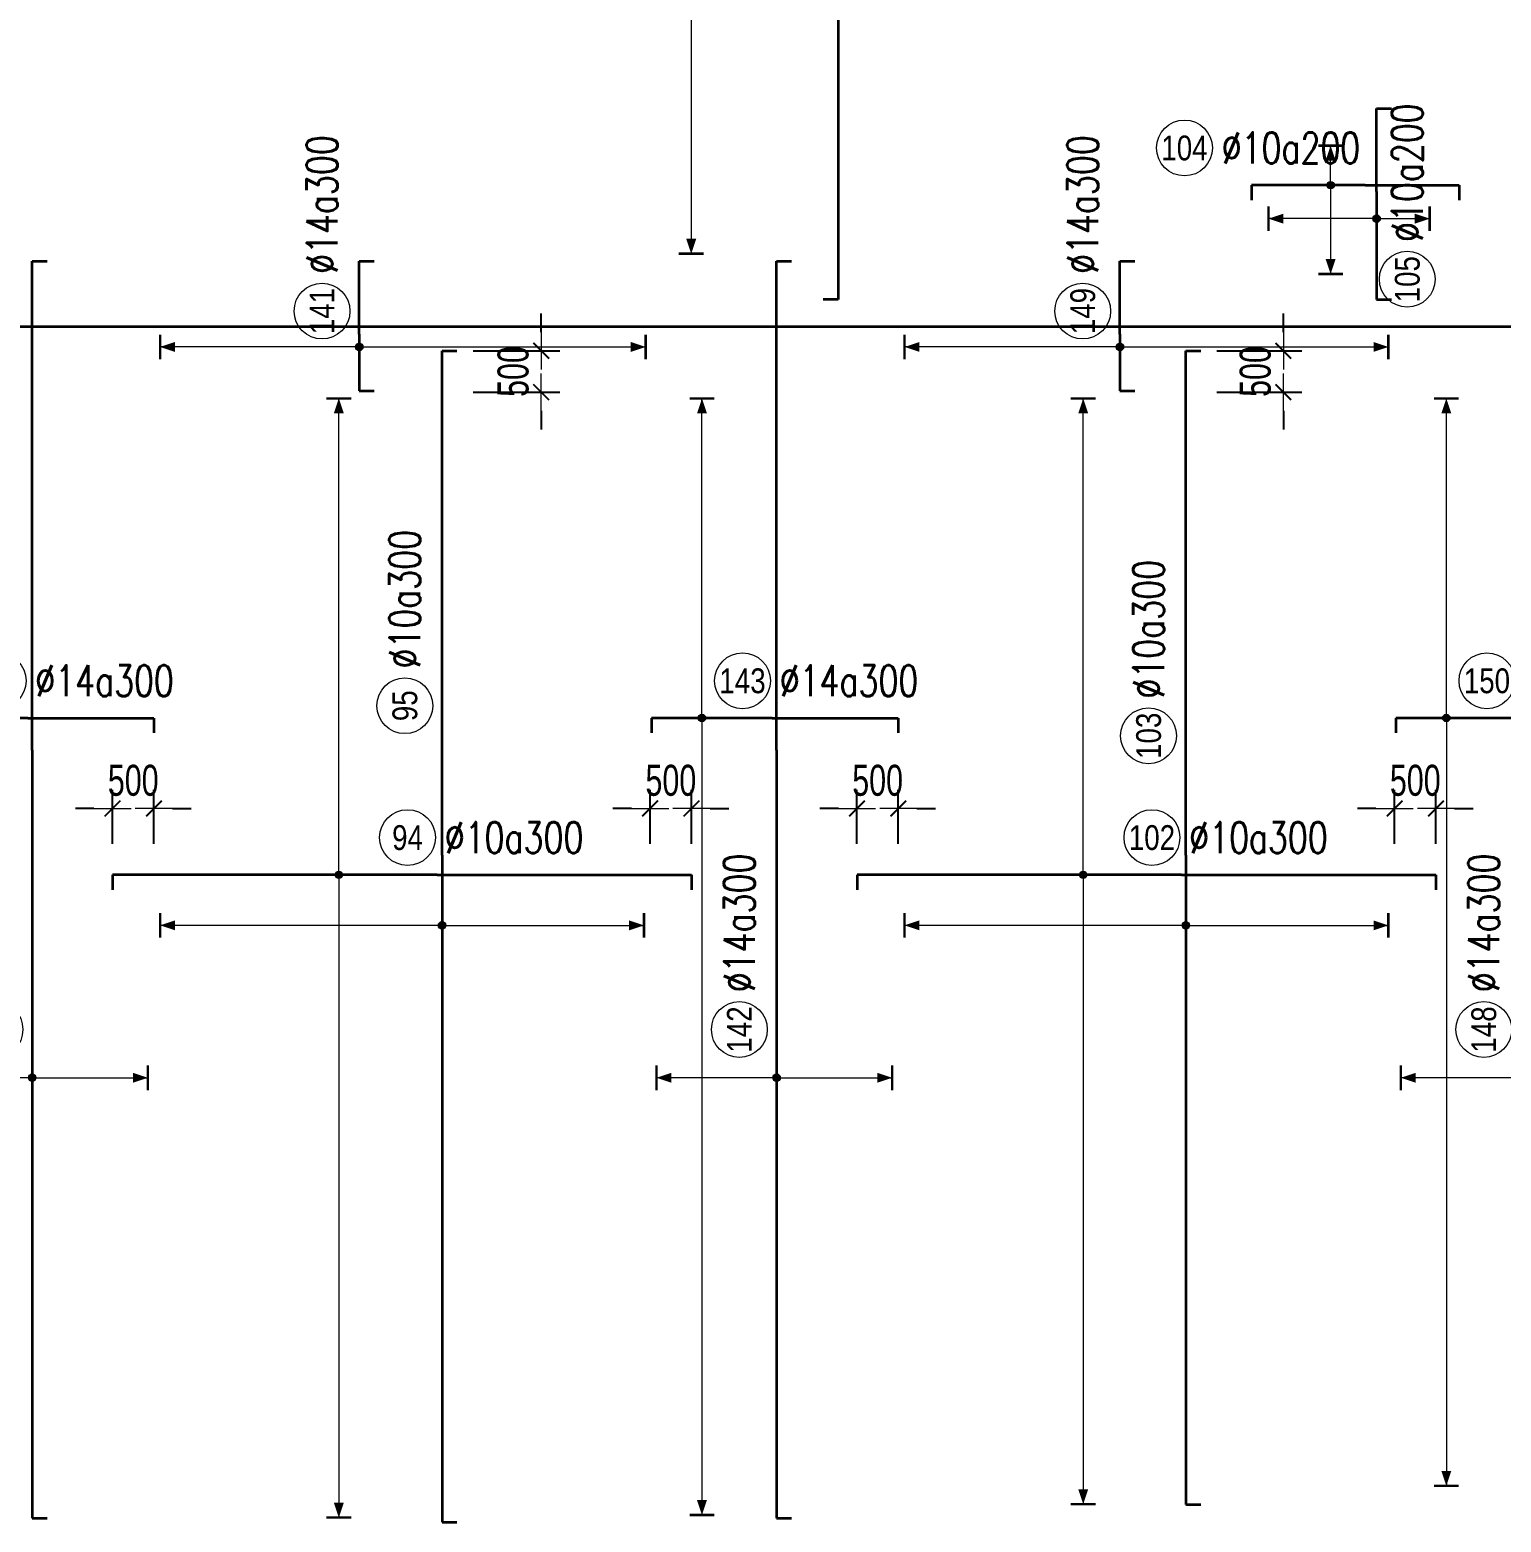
# Model space of a CAD drawing. Header units: millimetres. Extents: x -179076 to 505271, y -44005 to 99253.
# Drawn here: x 183971 to 201759, y 37041 to 55080 of the extents above; entities that cross this region are included whole.
import ezdxf
from ezdxf.enums import TextEntityAlignment as Align

# ---------------------------------------------------------------- set-up
doc = ezdxf.new("R2010")
doc.units = ezdxf.units.MM
doc.layers.get('0').update_dxf_attribs({"lineweight": 20})
doc.layers.get('Defpoints').update_dxf_attribs({"color": 151, "lineweight": 9})
for name, color, linetype, lineweight in [('NDC_S_DIM', 1, 'Continuous', 15), ('NDC_S_REBAR', 4, 'Continuous', 35), ('NDC_S_VN TEXT', 7, 'Continuous', 20)]:
    doc.layers.add(name, color=color, linetype=linetype, lineweight=lineweight)
doc.styles.add('ARIAL', font='arial.ttf', dxfattribs={"width": 0.8})
doc.styles.add('NDC_DIM', font='', dxfattribs={"width": 0.75})
doc.styles.add('NDC_EN TXT', font='romans.shx', dxfattribs={"width": 0.8})
doc.styles.get('NDC_DIM').set_extended_font_data('Dotum')
doc.dimstyles.new('NDC_dim_150', dxfattribs={"dimscale": 150, "dimtxt": 2.5, "dimasz": 1.5, "dimexe": 1.5, "dimexo": 2.5, "dimgap": 1, "dimtad": 1, "dimdec": 0, "dimzin": 0, "dimdsep": 46, "dimtxsty": 'NDC_DIM', "dimblk": 'DIMMARK', "dimcen": 0.09, "dimdle": 1.2, "dimclrd": 1, "dimclre": 1, "dimclrt": 3, "dimadec": 0, "dimazin": 0, "dimtfac": 1, "dimtdec": 0, "dimtix": 1, "dimtofl": 0, "dimtmove": 0, "dimatfit": 3, "dimfxl": 8, "dimfxlon": 1, "dimtolj": 1, "dimtzin": 0, "dimarcsym": 0})

# ---------------------------------------------------------------- blocks, each defined once
blk = doc.blocks.new('DIMMARK')
at = {"layer": 'NDC_S_DIM', "color": 1}
blk.add_line((-1.5, 0), (1, 0), dxfattribs=at)
at = {"layer": 'NDC_S_DIM', "color": 2, "const_width": 0.1}
blk.add_lwpolyline([(-0.424, -0.424), (0.424, 0.424)], dxfattribs=at)
blk = doc.blocks.new('*D378')
at = {"layer": 'Defpoints', "color": 0, "transparency": 16777216}
for p in [(200471, 45668), (200471, 44867), (200971, 44867)]:
    blk.add_point(p, dxfattribs=at)
at = {"layer": 'NDC_S_DIM', "color": 1, "lineweight": -2, "transparency": 16777216}
for p, q in [((200471, 45242), (200471, 45893)), ((200971, 45242), (200971, 45893)), ((200246, 45668), (200021, 45668)), ((201196, 45668), (201421, 45668))]:
    blk.add_line(p, q, dxfattribs=at)
at = {"layer": 'NDC_S_DIM', "color": 1, "lineweight": -2, "transparency": 16777216, "xscale": 225, "yscale": 225, "zscale": 225}
blk.add_blockref('DIMMARK', (200471, 45668), dxfattribs=at)
at = {"layer": 'NDC_S_DIM', "color": 1, "lineweight": -2, "transparency": 16777216, "xscale": 225, "yscale": 225, "zscale": 225, "rotation": 180}
blk.add_blockref('DIMMARK', (200971, 45668), dxfattribs=at)
at = {"layer": 'NDC_S_DIM', "color": 3, "transparency": 16777216, "insert": (200721, 46006), "char_height": 375, "attachment_point": 5, "style": 'NDC_DIM'}
blk.add_mtext('\\A1;500', dxfattribs=at)
blk = doc.blocks.new('*D379')
at = {"layer": 'Defpoints', "color": 0, "transparency": 16777216}
for p in [(194471, 45668), (193971, 44867), (194471, 44867)]:
    blk.add_point(p, dxfattribs=at)
at = {"layer": 'NDC_S_DIM', "color": 1, "lineweight": -2, "transparency": 16777216}
for p, q in [((193971, 45242), (193971, 45893)), ((194471, 45242), (194471, 45893)), ((193746, 45668), (193521, 45668)), ((194696, 45668), (194921, 45668))]:
    blk.add_line(p, q, dxfattribs=at)
at = {"layer": 'NDC_S_DIM', "color": 1, "lineweight": -2, "transparency": 16777216, "xscale": 225, "yscale": 225, "zscale": 225}
blk.add_blockref('DIMMARK', (193971, 45668), dxfattribs=at)
at = {"layer": 'NDC_S_DIM', "color": 1, "lineweight": -2, "transparency": 16777216, "xscale": 225, "yscale": 225, "zscale": 225, "rotation": 180}
blk.add_blockref('DIMMARK', (194471, 45668), dxfattribs=at)
at = {"layer": 'NDC_S_DIM', "color": 3, "transparency": 16777216, "insert": (194221, 46006), "char_height": 375, "attachment_point": 5, "style": 'NDC_DIM'}
blk.add_mtext('\\A1;500', dxfattribs=at)
blk = doc.blocks.new('*D380')
at = {"layer": 'Defpoints', "color": 0, "transparency": 16777216}
for p in [(191471, 45668), (191471, 44867), (191971, 44867)]:
    blk.add_point(p, dxfattribs=at)
at = {"layer": 'NDC_S_DIM', "color": 1, "lineweight": -2, "transparency": 16777216}
for p, q in [((191471, 45242), (191471, 45893)), ((191971, 45242), (191971, 45893)), ((191246, 45668), (191021, 45668)), ((192196, 45668), (192421, 45668))]:
    blk.add_line(p, q, dxfattribs=at)
at = {"layer": 'NDC_S_DIM', "color": 1, "lineweight": -2, "transparency": 16777216, "xscale": 225, "yscale": 225, "zscale": 225}
blk.add_blockref('DIMMARK', (191471, 45668), dxfattribs=at)
at = {"layer": 'NDC_S_DIM', "color": 1, "lineweight": -2, "transparency": 16777216, "xscale": 225, "yscale": 225, "zscale": 225, "rotation": 180}
blk.add_blockref('DIMMARK', (191971, 45668), dxfattribs=at)
at = {"layer": 'NDC_S_DIM', "color": 3, "transparency": 16777216, "insert": (191721, 46006), "char_height": 375, "attachment_point": 5, "style": 'NDC_DIM'}
blk.add_mtext('\\A1;500', dxfattribs=at)
blk = doc.blocks.new('*D381')
at = {"layer": 'Defpoints', "color": 0, "transparency": 16777216}
for p in [(185471, 45668), (184971, 44867), (185471, 44867)]:
    blk.add_point(p, dxfattribs=at)
at = {"layer": 'NDC_S_DIM', "color": 1, "lineweight": -2, "transparency": 16777216}
for p, q in [((184971, 45242), (184971, 45893)), ((185471, 45242), (185471, 45893)), ((184746, 45668), (184521, 45668)), ((185696, 45668), (185921, 45668))]:
    blk.add_line(p, q, dxfattribs=at)
at = {"layer": 'NDC_S_DIM', "color": 1, "lineweight": -2, "transparency": 16777216, "xscale": 225, "yscale": 225, "zscale": 225}
blk.add_blockref('DIMMARK', (184971, 45668), dxfattribs=at)
at = {"layer": 'NDC_S_DIM', "color": 1, "lineweight": -2, "transparency": 16777216, "xscale": 225, "yscale": 225, "zscale": 225, "rotation": 180}
blk.add_blockref('DIMMARK', (185471, 45668), dxfattribs=at)
at = {"layer": 'NDC_S_DIM', "color": 3, "transparency": 16777216, "insert": (185221, 46006), "char_height": 375, "attachment_point": 5, "style": 'NDC_DIM'}
blk.add_mtext('\\A1;500', dxfattribs=at)
blk = doc.blocks.new('*D388')
at = {"layer": 'Defpoints', "color": 0, "transparency": 16777216}
for p in [(197946, 51200), (197946, 50700), (199126, 50700)]:
    blk.add_point(p, dxfattribs=at)
at = {"layer": 'NDC_S_DIM', "color": 1, "lineweight": -2, "transparency": 16777216}
for p, q in [((199126, 51425), (199126, 51650)), ((198321, 51200), (199351, 51200)), ((198321, 50700), (199351, 50700)), ((199126, 50475), (199126, 50250))]:
    blk.add_line(p, q, dxfattribs=at)
at = {"layer": 'NDC_S_DIM', "color": 1, "lineweight": -2, "transparency": 16777216, "xscale": 225, "yscale": 225, "zscale": 225}
for p, rotation in [((199126, 51200), 270), ((199126, 50700), 90)]:
    blk.add_blockref('DIMMARK', p, dxfattribs=dict(at, rotation=rotation))
at = {"layer": 'NDC_S_DIM', "color": 3, "transparency": 16777216, "insert": (198788, 50950), "char_height": 375, "attachment_point": 5, "rotation": 90, "style": 'NDC_DIM'}
blk.add_mtext('\\A1;500', dxfattribs=at)
blk = doc.blocks.new('*D389')
at = {"layer": 'Defpoints', "color": 0, "transparency": 16777216}
for p in [(188954, 51200), (188954, 50700), (190153, 50700)]:
    blk.add_point(p, dxfattribs=at)
at = {"layer": 'NDC_S_DIM', "color": 1, "lineweight": -2, "transparency": 16777216}
for p, q in [((190153, 51425), (190153, 51650)), ((189329, 51200), (190378, 51200)), ((189329, 50700), (190378, 50700)), ((190153, 50475), (190153, 50250))]:
    blk.add_line(p, q, dxfattribs=at)
at = {"layer": 'NDC_S_DIM', "color": 1, "lineweight": -2, "transparency": 16777216, "xscale": 225, "yscale": 225, "zscale": 225}
for p, rotation in [((190153, 51200), 270), ((190153, 50700), 90)]:
    blk.add_blockref('DIMMARK', p, dxfattribs=dict(at, rotation=rotation))
at = {"layer": 'NDC_S_DIM', "color": 3, "transparency": 16777216, "insert": (189815, 50950), "char_height": 375, "attachment_point": 5, "rotation": 90, "style": 'NDC_DIM'}
blk.add_mtext('\\A1;500', dxfattribs=at)
blk = doc.blocks.new('*U556')
h = blk.add_hatch(color=6)
edge = h.paths.add_edge_path()
edge.add_arc((-7.93, 0), 0.3, 0, 360)
at = {"layer": 'NDC_S_DIM', "color": 8}
for q in [(-7.93, 38.39), (-7.93, -51.8)]:
    blk.add_line((-7.93, 0), q, dxfattribs=at)
for points in [[(-8.93, 38.39, 0.2, 0.2, 0), (-6.93, 38.39, 0, 0, 0)], [(-8.93, -51.8, 0.2, 0.2, 0), (-6.93, -51.8, 0, 0, 0)]]:
    blk.add_lwpolyline(points, format="xyseb", dxfattribs=at)
at = {"layer": 'NDC_S_DIM'}
blk.add_circle((-2.39, 3), 2.25, dxfattribs=at)
at = {"layer": 'NDC_S_DIM', "color": 6}
blk.add_circle((-7.93, 0), 0.3, dxfattribs=at)
at = {"layer": 'NDC_S_DIM', "color": 8}
for points in [[(-8.33, 37.19), (-7.93, 38.39), (-7.53, 37.19)], [(-8.33, -50.6), (-7.93, -51.8), (-7.53, -50.6)]]:
    blk.add_solid(points, dxfattribs=at)
at = {"layer": 'NDC_S_REBAR'}
for p, q in [((0, 0), (-26.16, 0)), ((-26.16, 0), (-26.16, -1.2)), ((0, 0), (20.5, 0)), ((20.5, 0), (20.5, -1.2)), ((-26.16, -1.2), (-26.16, -1.2)), ((20.5, -1.2), (20.5, -1.2))]:
    blk.add_line(p, q, dxfattribs=at)
at = {"layer": 'NDC_S_VN TEXT', "style": 'ARIAL', "width": 0.8}
blk.add_attdef('KHT', text='', height=2, dxfattribs=at).set_placement((-2.39, 3), align=Align.MIDDLE_CENTER)
at = {"layer": 'NDC_S_VN TEXT', "color": 3, "style": 'NDC_EN TXT', "width": 0.75}
blk.add_attdef('DKT', (0.61, 1.75), '', height=2.5, dxfattribs=at)
blk = doc.blocks.new('*U557')
h = blk.add_hatch(color=6)
edge = h.paths.add_edge_path()
edge.add_arc((-7.93, 0), 0.3, 0, 360)
at = {"layer": 'NDC_S_DIM', "color": 8}
for q in [(-7.93, 38.39), (-7.93, -50.72)]:
    blk.add_line((-7.93, 0), q, dxfattribs=at)
for points in [[(-8.93, 38.39, 0.2, 0.2, 0), (-6.93, 38.39, 0, 0, 0)], [(-8.93, -50.72, 0.2, 0.2, 0), (-6.93, -50.72, 0, 0, 0)]]:
    blk.add_lwpolyline(points, format="xyseb", dxfattribs=at)
at = {"layer": 'NDC_S_DIM'}
blk.add_circle((-2.39, 3), 2.25, dxfattribs=at)
at = {"layer": 'NDC_S_DIM', "color": 6}
blk.add_circle((-7.93, 0), 0.3, dxfattribs=at)
at = {"layer": 'NDC_S_DIM', "color": 8}
for points in [[(-8.33, 37.19), (-7.93, 38.39), (-7.53, 37.19)], [(-8.33, -49.52), (-7.93, -50.72), (-7.53, -49.52)]]:
    blk.add_solid(points, dxfattribs=at)
at = {"layer": 'NDC_S_REBAR'}
for p, q in [((0, 0), (-26.16, 0)), ((-26.16, 0), (-26.16, -1.2)), ((0, 0), (20.5, 0)), ((20.5, 0), (20.5, -1.2)), ((-26.16, -1.2), (-26.16, -1.2)), ((20.5, -1.2), (20.5, -1.2))]:
    blk.add_line(p, q, dxfattribs=at)
at = {"layer": 'NDC_S_VN TEXT', "style": 'ARIAL', "width": 0.8}
blk.add_attdef('KHT', text='', height=2, dxfattribs=at).set_placement((-2.39, 3), align=Align.MIDDLE_CENTER)
at = {"layer": 'NDC_S_VN TEXT', "color": 3, "style": 'NDC_EN TXT', "width": 0.75}
blk.add_attdef('DKT', (0.61, 1.75), '', height=2.5, dxfattribs=at)
blk = doc.blocks.new('*U588')
h = blk.add_hatch(color=6)
edge = h.paths.add_edge_path()
edge.add_arc((-5.66, 0), 0.3, 0, 360)
at = {"layer": 'NDC_S_DIM', "color": 8}
for q in [(-5.66, 25.75), (-5.66, -63.98)]:
    blk.add_line((-5.66, 0), q, dxfattribs=at)
for points in [[(-6.66, 25.75, 0.2, 0.2, 0), (-4.66, 25.75, 0, 0, 0)], [(-6.66, -63.98, 0.2, 0.2, 0), (-4.66, -63.98, 0, 0, 0)]]:
    blk.add_lwpolyline(points, format="xyseb", dxfattribs=at)
at = {"layer": 'NDC_S_DIM'}
blk.add_circle((-2.39, 3), 2.25, dxfattribs=at)
at = {"layer": 'NDC_S_DIM', "color": 6}
blk.add_circle((-5.66, 0), 0.3, dxfattribs=at)
at = {"layer": 'NDC_S_DIM', "color": 8}
for points in [[(-6.06, 24.55), (-5.66, 25.75), (-5.26, 24.55)], [(-6.06, -62.78), (-5.66, -63.98), (-5.26, -62.78)]]:
    blk.add_solid(points, dxfattribs=at)
at = {"layer": 'NDC_S_REBAR'}
for p, q in [((0, 0), (-9.73, 0)), ((-9.73, 0), (-9.73, -1.2)), ((0, 0), (10.15, 0)), ((10.15, 0), (10.15, -1.2)), ((-9.73, -1.2), (-9.73, -1.2)), ((10.15, -1.2), (10.15, -1.2))]:
    blk.add_line(p, q, dxfattribs=at)
at = {"layer": 'NDC_S_VN TEXT', "style": 'ARIAL', "width": 0.8}
blk.add_attdef('KHT', text='', height=2, dxfattribs=at).set_placement((-2.39, 3), align=Align.MIDDLE_CENTER)
at = {"layer": 'NDC_S_VN TEXT', "color": 3, "style": 'NDC_EN TXT', "width": 0.75}
blk.add_attdef('DKT', (0.61, 1.75), '', height=2.5, dxfattribs=at)
blk = doc.blocks.new('*U589')
h = blk.add_hatch(color=6)
edge = h.paths.add_edge_path()
edge.add_arc((-5.66, 0), 0.3, 0, 360)
at = {"layer": 'NDC_S_DIM', "color": 8}
for q in [(-5.66, 25.75), (-5.66, -64.23)]:
    blk.add_line((-5.66, 0), q, dxfattribs=at)
for points in [[(-6.66, 25.75, 0.2, 0.2, 0), (-4.66, 25.75, 0, 0, 0)], [(-6.66, -64.23, 0.2, 0.2, 0), (-4.66, -64.23, 0, 0, 0)]]:
    blk.add_lwpolyline(points, format="xyseb", dxfattribs=at)
at = {"layer": 'NDC_S_DIM'}
blk.add_circle((-2.39, 3), 2.25, dxfattribs=at)
at = {"layer": 'NDC_S_DIM', "color": 6}
blk.add_circle((-5.66, 0), 0.3, dxfattribs=at)
at = {"layer": 'NDC_S_DIM', "color": 8}
for points in [[(-6.06, 24.55), (-5.66, 25.75), (-5.26, 24.55)], [(-6.06, -63.03), (-5.66, -64.23), (-5.26, -63.03)]]:
    blk.add_solid(points, dxfattribs=at)
at = {"layer": 'NDC_S_REBAR'}
for p, q in [((0, 0), (-9.73, 0)), ((-9.73, 0), (-9.73, -1.2)), ((0, 0), (10.15, 0)), ((10.15, 0), (10.15, -1.2)), ((-9.73, -1.2), (-9.73, -1.2)), ((10.15, -1.2), (10.15, -1.2))]:
    blk.add_line(p, q, dxfattribs=at)
at = {"layer": 'NDC_S_VN TEXT', "style": 'ARIAL', "width": 0.8}
blk.add_attdef('KHT', text='', height=2, dxfattribs=at).set_placement((-2.39, 3), align=Align.MIDDLE_CENTER)
at = {"layer": 'NDC_S_VN TEXT', "color": 3, "style": 'NDC_EN TXT', "width": 0.75}
blk.add_attdef('DKT', (0.61, 1.75), '', height=2.5, dxfattribs=at)
blk = doc.blocks.new('*U590')
h = blk.add_hatch(color=6)
edge = h.paths.add_edge_path()
edge.add_arc((-5.66, 0), 0.3, 0, 360)
at = {"layer": 'NDC_S_DIM', "color": 8}
for q in [(-5.66, 25.75), (-5.66, -61.88)]:
    blk.add_line((-5.66, 0), q, dxfattribs=at)
for points in [[(-6.66, 25.75, 0.2, 0.2, 0), (-4.66, 25.75, 0, 0, 0)], [(-6.66, -61.88, 0.2, 0.2, 0), (-4.66, -61.88, 0, 0, 0)]]:
    blk.add_lwpolyline(points, format="xyseb", dxfattribs=at)
at = {"layer": 'NDC_S_DIM'}
blk.add_circle((-2.39, 3), 2.25, dxfattribs=at)
at = {"layer": 'NDC_S_DIM', "color": 6}
blk.add_circle((-5.66, 0), 0.3, dxfattribs=at)
at = {"layer": 'NDC_S_DIM', "color": 8}
for points in [[(-6.06, 24.55), (-5.66, 25.75), (-5.26, 24.55)], [(-6.06, -60.68), (-5.66, -61.88), (-5.26, -60.68)]]:
    blk.add_solid(points, dxfattribs=at)
at = {"layer": 'NDC_S_REBAR'}
for p, q in [((0, 0), (-9.73, 0)), ((-9.73, 0), (-9.73, -1.2)), ((0, 0), (10.15, 0)), ((10.15, 0), (10.15, -1.2)), ((-9.73, -1.2), (-9.73, -1.2)), ((10.15, -1.2), (10.15, -1.2))]:
    blk.add_line(p, q, dxfattribs=at)
at = {"layer": 'NDC_S_VN TEXT', "style": 'ARIAL', "width": 0.8}
blk.add_attdef('KHT', text='', height=2, dxfattribs=at).set_placement((-2.39, 3), align=Align.MIDDLE_CENTER)
at = {"layer": 'NDC_S_VN TEXT', "color": 3, "style": 'NDC_EN TXT', "width": 0.75}
blk.add_attdef('DKT', (0.61, 1.75), '', height=2.5, dxfattribs=at)
blk = doc.blocks.new('*U573')
h = blk.add_hatch(color=6)
edge = h.paths.add_edge_path()
edge.add_arc((-5.66, 0), 0.3, 0, 360)
at = {"layer": 'NDC_S_DIM', "color": 8}
for q in [(-5.66, 22.72), (-5.66, -16.28)]:
    blk.add_line((-5.66, 0), q, dxfattribs=at)
for points in [[(-6.66, 22.72, 0.2, 0.2, 0), (-4.66, 22.72, 0, 0, 0)], [(-6.66, -16.28, 0.2, 0.2, 0), (-4.66, -16.28, 0, 0, 0)]]:
    blk.add_lwpolyline(points, format="xyseb", dxfattribs=at)
at = {"layer": 'NDC_S_DIM'}
blk.add_circle((12.04, 3), 2.25, dxfattribs=at)
at = {"layer": 'NDC_S_DIM', "color": 6}
blk.add_circle((-5.66, 0), 0.3, dxfattribs=at)
at = {"layer": 'NDC_S_DIM', "color": 8}
for points in [[(-6.06, 21.52), (-5.66, 22.72), (-5.26, 21.52)], [(-6.06, -15.08), (-5.66, -16.28), (-5.26, -15.08)]]:
    blk.add_solid(points, dxfattribs=at)
at = {"layer": 'NDC_S_REBAR'}
for p, q in [((0, 0), (-53.75, 0)), ((-53.75, 0), (-53.75, -1.2)), ((0, 0), (40.64, 0)), ((40.64, 0), (40.64, -1.2)), ((-53.75, -1.2), (-53.75, -1.2)), ((40.64, -1.2), (40.64, -1.2))]:
    blk.add_line(p, q, dxfattribs=at)
at = {"layer": 'NDC_S_VN TEXT', "style": 'ARIAL', "width": 0.8}
blk.add_attdef('KHT', text='', height=2, dxfattribs=at).set_placement((12.04, 3), align=Align.MIDDLE_CENTER)
at = {"layer": 'NDC_S_VN TEXT', "color": 3, "style": 'NDC_EN TXT', "width": 0.75}
blk.add_attdef('DKT', (15.04, 1.75), '', height=2.5, dxfattribs=at)
blk = doc.blocks.new('*U574')
h = blk.add_hatch(color=6)
edge = h.paths.add_edge_path()
edge.add_arc((-5.66, 0), 0.3, 0, 360)
at = {"layer": 'NDC_S_DIM', "color": 8}
for q in [(-5.66, 22.67), (-5.66, -16.33)]:
    blk.add_line((-5.66, 0), q, dxfattribs=at)
for points in [[(-6.66, 22.67, 0.2, 0.2, 0), (-4.66, 22.67, 0, 0, 0)], [(-6.66, -16.33, 0.2, 0.2, 0), (-4.66, -16.33, 0, 0, 0)]]:
    blk.add_lwpolyline(points, format="xyseb", dxfattribs=at)
at = {"layer": 'NDC_S_DIM'}
blk.add_circle((9.62, 3), 2.25, dxfattribs=at)
at = {"layer": 'NDC_S_DIM', "color": 6}
blk.add_circle((-5.66, 0), 0.3, dxfattribs=at)
at = {"layer": 'NDC_S_DIM', "color": 8}
for points in [[(-6.06, 21.47), (-5.66, 22.67), (-5.26, 21.47)], [(-6.06, -15.13), (-5.66, -16.33), (-5.26, -15.13)]]:
    blk.add_solid(points, dxfattribs=at)
at = {"layer": 'NDC_S_REBAR'}
for p, q in [((0, 0), (-52.32, 0)), ((-52.32, 0), (-52.32, -1.2)), ((0, 0), (40.64, 0)), ((40.64, 0), (40.64, -1.2)), ((-52.32, -1.2), (-52.32, -1.2)), ((40.64, -1.2), (40.64, -1.2))]:
    blk.add_line(p, q, dxfattribs=at)
at = {"layer": 'NDC_S_VN TEXT', "style": 'ARIAL', "width": 0.8}
blk.add_attdef('KHT', text='', height=2, dxfattribs=at).set_placement((9.62, 3), align=Align.MIDDLE_CENTER)
at = {"layer": 'NDC_S_VN TEXT', "color": 3, "style": 'NDC_EN TXT', "width": 0.75}
blk.add_attdef('DKT', (12.62, 1.75), '', height=2.5, dxfattribs=at)
blk = doc.blocks.new('*U607')
h = blk.add_hatch(color=6)
edge = h.paths.add_edge_path()
edge.add_arc((-26.39, 0), 0.3, 0, 360)
at = {"layer": 'NDC_S_DIM', "color": 8}
for q in [(-26.39, 9.68), (-26.39, -9.32)]:
    blk.add_line((-26.39, 0), q, dxfattribs=at)
for points in [[(-27.39, 9.68, 0.2, 0.2, 0), (-25.39, 9.68, 0, 0, 0)], [(-27.39, -9.32, 0.2, 0.2, 0), (-25.39, -9.32, 0, 0, 0)]]:
    blk.add_lwpolyline(points, format="xyseb", dxfattribs=at)
at = {"layer": 'NDC_S_DIM'}
blk.add_circle((-22.5, 3), 2.25, dxfattribs=at)
at = {"layer": 'NDC_S_DIM', "color": 6}
blk.add_circle((-26.39, 0), 0.3, dxfattribs=at)
at = {"layer": 'NDC_S_DIM', "color": 8}
for points in [[(-26.79, 8.48), (-26.39, 9.68), (-25.99, 8.48)], [(-26.79, -8.12), (-26.39, -9.32), (-25.99, -8.12)]]:
    blk.add_solid(points, dxfattribs=at)
at = {"layer": 'NDC_S_REBAR'}
for p, q in [((0, 0), (-61.89, 0)), ((-61.89, 0), (-61.89, -1.2)), ((0, 0), (39.42, 0)), ((39.42, 0), (39.42, -1.2)), ((-61.89, -1.2), (-61.89, -1.2)), ((39.42, -1.2), (39.42, -1.2))]:
    blk.add_line(p, q, dxfattribs=at)
at = {"layer": 'NDC_S_VN TEXT', "style": 'ARIAL', "width": 0.8}
blk.add_attdef('KHT', text='', height=2, dxfattribs=at).set_placement((-22.5, 3), align=Align.MIDDLE_CENTER)
at = {"layer": 'NDC_S_VN TEXT', "color": 3, "style": 'NDC_EN TXT', "width": 0.75}
blk.add_attdef('DKT', (-19.5, 1.75), '', height=2.5, dxfattribs=at)
blk = doc.blocks.new('*U608')
h = blk.add_hatch(color=6)
edge = h.paths.add_edge_path()
edge.add_arc((-26.39, 0), 0.3, 0, 360)
at = {"layer": 'NDC_S_DIM', "color": 8}
for q in [(-26.39, 9.68), (-26.39, -9.32)]:
    blk.add_line((-26.39, 0), q, dxfattribs=at)
for points in [[(-27.39, 9.68, 0.2, 0.2, 0), (-25.39, 9.68, 0, 0, 0)], [(-27.39, -9.32, 0.2, 0.2, 0), (-25.39, -9.32, 0, 0, 0)]]:
    blk.add_lwpolyline(points, format="xyseb", dxfattribs=at)
at = {"layer": 'NDC_S_DIM'}
blk.add_circle((-22.5, 3), 2.25, dxfattribs=at)
at = {"layer": 'NDC_S_DIM', "color": 6}
blk.add_circle((-26.39, 0), 0.3, dxfattribs=at)
at = {"layer": 'NDC_S_DIM', "color": 8}
for points in [[(-26.79, 8.48), (-26.39, 9.68), (-25.99, 8.48)], [(-26.79, -8.12), (-26.39, -9.32), (-25.99, -8.12)]]:
    blk.add_solid(points, dxfattribs=at)
at = {"layer": 'NDC_S_REBAR'}
for p, q in [((0, 0), (-61.88, 0)), ((-61.88, 0), (-61.88, -1.2)), ((0, 0), (39.42, 0)), ((39.42, 0), (39.42, -1.2)), ((-61.88, -1.2), (-61.88, -1.2)), ((39.42, -1.2), (39.42, -1.2))]:
    blk.add_line(p, q, dxfattribs=at)
at = {"layer": 'NDC_S_VN TEXT', "style": 'ARIAL', "width": 0.8}
blk.add_attdef('KHT', text='', height=2, dxfattribs=at).set_placement((-22.5, 3), align=Align.MIDDLE_CENTER)
at = {"layer": 'NDC_S_VN TEXT', "color": 3, "style": 'NDC_EN TXT', "width": 0.75}
blk.add_attdef('DKT', (-19.5, 1.75), '', height=2.5, dxfattribs=at)
blk = doc.blocks.new('*U609')
h = blk.add_hatch(color=6)
edge = h.paths.add_edge_path()
edge.add_arc((-26.39, 0), 0.3, 0, 360)
at = {"layer": 'NDC_S_DIM', "color": 8}
for q in [(-26.39, 9.68), (-26.39, -9.32)]:
    blk.add_line((-26.39, 0), q, dxfattribs=at)
for points in [[(-27.39, 9.68, 0.2, 0.2, 0), (-25.39, 9.68, 0, 0, 0)], [(-27.39, -9.32, 0.2, 0.2, 0), (-25.39, -9.32, 0, 0, 0)]]:
    blk.add_lwpolyline(points, format="xyseb", dxfattribs=at)
at = {"layer": 'NDC_S_DIM'}
blk.add_circle((-22.5, 3), 2.25, dxfattribs=at)
at = {"layer": 'NDC_S_DIM', "color": 6}
blk.add_circle((-26.39, 0), 0.3, dxfattribs=at)
at = {"layer": 'NDC_S_DIM', "color": 8}
for points in [[(-26.79, 8.48), (-26.39, 9.68), (-25.99, 8.48)], [(-26.79, -8.12), (-26.39, -9.32), (-25.99, -8.12)]]:
    blk.add_solid(points, dxfattribs=at)
at = {"layer": 'NDC_S_REBAR'}
for p, q in [((0, 0), (-59.27, 0)), ((-59.27, 0), (-59.27, -1.2)), ((0, 0), (39.42, 0)), ((39.42, 0), (39.42, -1.2)), ((-59.27, -1.2), (-59.27, -1.2)), ((39.42, -1.2), (39.42, -1.2))]:
    blk.add_line(p, q, dxfattribs=at)
at = {"layer": 'NDC_S_VN TEXT', "style": 'ARIAL', "width": 0.8}
blk.add_attdef('KHT', text='', height=2, dxfattribs=at).set_placement((-22.5, 3), align=Align.MIDDLE_CENTER)
at = {"layer": 'NDC_S_VN TEXT', "color": 3, "style": 'NDC_EN TXT', "width": 0.75}
blk.add_attdef('DKT', (-19.5, 1.75), '', height=2.5, dxfattribs=at)
blk = doc.blocks.new('*U578')
h = blk.add_hatch(color=6)
edge = h.paths.add_edge_path()
edge.add_arc((-1.02, 0), 0.3, 0, 360)
at = {"layer": 'NDC_S_DIM', "color": 8}
for q in [(-1.02, 16.05), (-1.02, -23.08)]:
    blk.add_line((-1.02, 0), q, dxfattribs=at)
for points in [[(-2.02, 16.05, 0.2, 0.2, 0), (-0.02, 16.05, 0, 0, 0)], [(-2.02, -23.08, 0.2, 0.2, 0), (-0.02, -23.08, 0, 0, 0)]]:
    blk.add_lwpolyline(points, format="xyseb", dxfattribs=at)
at = {"layer": 'NDC_S_DIM'}
blk.add_circle((1.87, 3), 2.25, dxfattribs=at)
at = {"layer": 'NDC_S_DIM', "color": 6}
blk.add_circle((-1.02, 0), 0.3, dxfattribs=at)
at = {"layer": 'NDC_S_DIM', "color": 8}
for points in [[(-1.42, 14.85), (-1.02, 16.05), (-0.62, 14.85)], [(-1.42, -21.88), (-1.02, -23.08), (-0.62, -21.88)]]:
    blk.add_solid(points, dxfattribs=at)
at = {"layer": 'NDC_S_REBAR'}
for p, q in [((0, 0), (-4.57, 0)), ((-4.57, 0), (-4.57, -1.2)), ((0, 0), (5.9, 0)), ((5.9, 0), (5.9, -1.2)), ((-4.57, -1.2), (-4.57, -1.2)), ((5.9, -1.2), (5.9, -1.2))]:
    blk.add_line(p, q, dxfattribs=at)
at = {"layer": 'NDC_S_VN TEXT', "style": 'ARIAL', "width": 0.8}
blk.add_attdef('KHT', text='', height=2, dxfattribs=at).set_placement((1.87, 3), align=Align.MIDDLE_CENTER)
at = {"layer": 'NDC_S_VN TEXT', "color": 3, "style": 'NDC_EN TXT', "width": 0.75}
blk.add_attdef('DKT', (4.87, 1.75), '', height=2.5, dxfattribs=at)
blk = doc.blocks.new('*U579')
h = blk.add_hatch(color=6)
edge = h.paths.add_edge_path()
edge.add_arc((-1.02, 0), 0.3, 0, 360)
at = {"layer": 'NDC_S_DIM', "color": 8}
for q in [(-1.02, 17.36), (-1.02, -21.64)]:
    blk.add_line((-1.02, 0), q, dxfattribs=at)
for points in [[(-2.02, 17.36, 0.2, 0.2, 0), (-0.02, 17.36, 0, 0, 0)], [(-2.02, -21.64, 0.2, 0.2, 0), (-0.02, -21.64, 0, 0, 0)]]:
    blk.add_lwpolyline(points, format="xyseb", dxfattribs=at)
at = {"layer": 'NDC_S_DIM'}
blk.add_circle((1.87, 3), 2.25, dxfattribs=at)
at = {"layer": 'NDC_S_DIM', "color": 6}
blk.add_circle((-1.02, 0), 0.3, dxfattribs=at)
at = {"layer": 'NDC_S_DIM', "color": 8}
for points in [[(-1.42, 16.16), (-1.02, 17.36), (-0.62, 16.16)], [(-1.42, -20.44), (-1.02, -21.64), (-0.62, -20.44)]]:
    blk.add_solid(points, dxfattribs=at)
at = {"layer": 'NDC_S_REBAR'}
for p, q in [((0, 0), (-4.57, 0)), ((-4.57, 0), (-4.57, -1.2)), ((0, 0), (5.9, 0)), ((5.9, 0), (5.9, -1.2)), ((-4.57, -1.2), (-4.57, -1.2)), ((5.9, -1.2), (5.9, -1.2))]:
    blk.add_line(p, q, dxfattribs=at)
at = {"layer": 'NDC_S_VN TEXT', "style": 'ARIAL', "width": 0.8}
blk.add_attdef('KHT', text='', height=2, dxfattribs=at).set_placement((1.87, 3), align=Align.MIDDLE_CENTER)
at = {"layer": 'NDC_S_VN TEXT', "color": 3, "style": 'NDC_EN TXT', "width": 0.75}
blk.add_attdef('DKT', (4.87, 1.75), '', height=2.5, dxfattribs=at)
blk = doc.blocks.new('*U580')
at = {"layer": 'NDC_S_REBAR'}
blk.add_line((0, 0), (281.19, 0), dxfattribs=at)
at = {"layer": 'NDC_S_VN TEXT', "style": 'ARIAL', "width": 0.8}
blk.add_attdef('KHT', text='', height=2, dxfattribs=at).set_placement((35.24, -3.03), align=Align.MIDDLE_CENTER)
at = {"layer": 'NDC_S_VN TEXT', "color": 3, "style": 'NDC_EN TXT', "width": 0.75}
blk.add_attdef('DKT', (38.24, -4.28), '', height=2.5, dxfattribs=at)
blk = doc.blocks.new('*U632')
h = blk.add_hatch(color=6)
edge = h.paths.add_edge_path()
edge.add_arc((-5.66, 0), 0.3, 0, 360)
at = {"layer": 'NDC_S_DIM', "color": 8}
for q in [(-5.66, 38.03), (-5.66, -36.97)]:
    blk.add_line((-5.66, 0), q, dxfattribs=at)
for points in [[(-6.66, 38.03, 0.2, 0.2, 0), (-4.66, 38.03, 0, 0, 0)], [(-6.66, -36.97, 0.2, 0.2, 0), (-4.66, -36.97, 0, 0, 0)]]:
    blk.add_lwpolyline(points, format="xyseb", dxfattribs=at)
at = {"layer": 'NDC_S_DIM'}
blk.add_circle((-2.39, 3), 2.25, dxfattribs=at)
at = {"layer": 'NDC_S_DIM', "color": 6}
blk.add_circle((-5.66, 0), 0.3, dxfattribs=at)
at = {"layer": 'NDC_S_DIM', "color": 8}
for points in [[(-6.06, 36.83), (-5.66, 38.03), (-5.26, 36.83)], [(-6.06, -35.77), (-5.66, -36.97), (-5.26, -35.77)]]:
    blk.add_solid(points, dxfattribs=at)
at = {"layer": 'NDC_S_REBAR'}
for p, q in [((0, 0), (-30.83, 0)), ((-30.83, 0), (-30.83, -1.2)), ((0, 0), (35.57, 0)), ((35.57, 0), (35.57, -1.2)), ((-30.83, -1.2), (-30.83, -1.2)), ((35.57, -1.2), (35.57, -1.2))]:
    blk.add_line(p, q, dxfattribs=at)
at = {"layer": 'NDC_S_VN TEXT', "style": 'ARIAL', "width": 0.8}
blk.add_attdef('KHT', text='', height=2, dxfattribs=at).set_placement((-2.39, 3), align=Align.MIDDLE_CENTER)
at = {"layer": 'NDC_S_VN TEXT', "color": 3, "style": 'NDC_EN TXT', "width": 0.75}
blk.add_attdef('DKT', (0.61, 1.75), '', height=2.5, dxfattribs=at)
blk = doc.blocks.new('*U633')
h = blk.add_hatch(color=6)
edge = h.paths.add_edge_path()
edge.add_arc((-5.66, 0), 0.3, 0, 360)
at = {"layer": 'NDC_S_DIM', "color": 8}
for q in [(-5.66, 27.02), (-5.66, -34.65)]:
    blk.add_line((-5.66, 0), q, dxfattribs=at)
for points in [[(-6.66, 27.02, 0.2, 0.2, 0), (-4.66, 27.02, 0, 0, 0)], [(-6.66, -34.65, 0.2, 0.2, 0), (-4.66, -34.65, 0, 0, 0)]]:
    blk.add_lwpolyline(points, format="xyseb", dxfattribs=at)
at = {"layer": 'NDC_S_DIM'}
blk.add_circle((-2.39, 3), 2.25, dxfattribs=at)
at = {"layer": 'NDC_S_DIM', "color": 6}
blk.add_circle((-5.66, 0), 0.3, dxfattribs=at)
at = {"layer": 'NDC_S_DIM', "color": 8}
for points in [[(-6.06, 25.82), (-5.66, 27.02), (-5.26, 25.82)], [(-6.06, -33.45), (-5.66, -34.65), (-5.26, -33.45)]]:
    blk.add_solid(points, dxfattribs=at)
at = {"layer": 'NDC_S_REBAR'}
for p, q in [((0, 0), (-21.84, 0)), ((-21.84, 0), (-21.84, -1.2)), ((0, 0), (60.56, 0)), ((60.56, 0), (60.56, -1.2)), ((-21.84, -1.2), (-21.84, -1.2)), ((60.56, -1.2), (60.56, -1.2))]:
    blk.add_line(p, q, dxfattribs=at)
at = {"layer": 'NDC_S_VN TEXT', "style": 'ARIAL', "width": 0.8}
blk.add_attdef('KHT', text='', height=2, dxfattribs=at).set_placement((-2.39, 3), align=Align.MIDDLE_CENTER)
at = {"layer": 'NDC_S_VN TEXT', "color": 3, "style": 'NDC_EN TXT', "width": 0.75}
blk.add_attdef('DKT', (0.61, 1.75), '', height=2.5, dxfattribs=at)
blk = doc.blocks.new('*U627')
h = blk.add_hatch(color=6)
edge = h.paths.add_edge_path()
edge.add_arc((-2.78, 0), 0.3, 0, 360)
at = {"layer": 'NDC_S_DIM', "color": 8}
for q in [(-2.78, 3.18), (-2.78, -7.16)]:
    blk.add_line((-2.78, 0), q, dxfattribs=at)
for points in [[(-3.78, 3.18, 0.2, 0.2, 0), (-1.78, 3.18, 0, 0, 0)], [(-3.78, -7.16, 0.2, 0.2, 0), (-1.78, -7.16, 0, 0, 0)]]:
    blk.add_lwpolyline(points, format="xyseb", dxfattribs=at)
at = {"layer": 'NDC_S_DIM'}
blk.add_circle((-14.56, 3), 2.25, dxfattribs=at)
at = {"layer": 'NDC_S_DIM', "color": 6}
blk.add_circle((-2.78, 0), 0.3, dxfattribs=at)
at = {"layer": 'NDC_S_DIM', "color": 8}
for points in [[(-3.18, 1.98), (-2.78, 3.18), (-2.38, 1.98)], [(-3.18, -5.96), (-2.78, -7.16), (-2.38, -5.96)]]:
    blk.add_solid(points, dxfattribs=at)
at = {"layer": 'NDC_S_REBAR'}
for p, q in [((0, 0), (-9.16, 0)), ((-9.16, 0), (-9.16, -1.2)), ((0, 0), (7.57, 0)), ((7.57, 0), (7.57, -1.2)), ((-9.16, -1.2), (-9.16, -1.2)), ((7.57, -1.2), (7.57, -1.2))]:
    blk.add_line(p, q, dxfattribs=at)
at = {"layer": 'NDC_S_VN TEXT', "style": 'ARIAL', "width": 0.8}
blk.add_attdef('KHT', text='', height=2, dxfattribs=at).set_placement((-14.56, 3), align=Align.MIDDLE_CENTER)
at = {"layer": 'NDC_S_VN TEXT', "color": 3, "style": 'NDC_EN TXT', "width": 0.75}
blk.add_attdef('DKT', (-11.56, 1.75), '', height=2.5, dxfattribs=at)
blk = doc.blocks.new('*U628')
h = blk.add_hatch(color=6)
edge = h.paths.add_edge_path()
edge.add_arc((-2.2, 0), 0.3, 0, 360)
at = {"layer": 'NDC_S_DIM', "color": 8}
for q in [(-2.2, 8.72), (-2.2, -4.28)]:
    blk.add_line((-2.2, 0), q, dxfattribs=at)
for points in [[(-3.2, 8.72, 0.2, 0.2, 0), (-1.2, 8.72, 0, 0, 0)], [(-3.2, -4.28, 0.2, 0.2, 0), (-1.2, -4.28, 0, 0, 0)]]:
    blk.add_lwpolyline(points, format="xyseb", dxfattribs=at)
at = {"layer": 'NDC_S_DIM', "color": 6}
blk.add_circle((-2.2, 0), 0.3, dxfattribs=at)
at = {"layer": 'NDC_S_DIM'}
blk.add_circle((-7.08, -2.47), 2.25, dxfattribs=at)
at = {"layer": 'NDC_S_DIM', "color": 8}
for points in [[(-2.6, 7.52), (-2.2, 8.72), (-1.8, 7.52)], [(-2.6, -3.08), (-2.2, -4.28), (-1.8, -3.08)]]:
    blk.add_solid(points, dxfattribs=at)
at = {"layer": 'NDC_S_REBAR'}
for p, q in [((0, 0), (-8.72, 0)), ((-8.72, 0), (-8.72, -1.2)), ((0, 0), (6.68, 0)), ((6.68, 0), (6.68, -1.2)), ((-8.72, -1.2), (-8.72, -1.2)), ((6.68, -1.2), (6.68, -1.2))]:
    blk.add_line(p, q, dxfattribs=at)
at = {"layer": 'NDC_S_VN TEXT', "style": 'ARIAL', "width": 0.8}
blk.add_attdef('KHT', text='', height=2, dxfattribs=at).set_placement((-7.08, -2.47), align=Align.MIDDLE_CENTER)
at = {"layer": 'NDC_S_VN TEXT', "color": 3, "style": 'NDC_EN TXT', "width": 0.75}
blk.add_attdef('DKT', (-4.08, -3.72), '', height=2.5, dxfattribs=at)

msp = doc.modelspace()

# ---------------------------------------------------------------- block references
at = {"xscale": 150, "yscale": 150, "zscale": 150}
for name, p, rotation, values in [('*U633', (193742.7, 60903.5), 270, {'KHT': '110', 'DKT': '%%C10a200'}), ('*U628', (200253.6, 53127.6), 90, {'KHT': '105', 'DKT': '%%C10a200'}), ('*U578', (187953.6, 51399.9), 90, {'KHT': '141', 'DKT': '%%c14a300'}), ('*U579', (197150.2, 51399.9), 90, {'KHT': '149', 'DKT': '%%c14a300'}), ('*U607', (183999, 46371), 90, {'KHT': '137', 'DKT': '%%c14a300'}), ('*U608', (192999, 46371), 90, {'KHT': '142', 'DKT': '%%c14a300'}), ('*U609', (201999, 46371), 90, {'KHT': '148', 'DKT': '%%c14a300'}), ('*U573', (188954.4, 45103.6), 90, {'KHT': '95', 'DKT': '%%C10a300'}), ('*U574', (197946.6, 45103.6), 90, {'KHT': '103', 'DKT': '%%C10a300'})]:
    msp.add_blockref(name, p, dxfattribs=dict(at, rotation=rotation)).add_auto_attribs(values)
for name, p, values in [('*U632', (192816.1, 57919.7), {'KHT': '107', 'DKT': '%%C10a200'}), ('*U627', (200114.7, 53202.3), {'KHT': '104', 'DKT': '%%C10a200'}), ('*U588', (183945.8, 46761.2), {'KHT': '138', 'DKT': '%%c14a300'}), ('*U556', (188896, 44865.8), {'KHT': '94', 'DKT': '%%C10a300'}), ('*U589', (192945.8, 46761.2), {'KHT': '143', 'DKT': '%%c14a300'}), ('*U557', (197896, 44865.8), {'KHT': '102', 'DKT': '%%C10a300'}), ('*U590', (201945.8, 46761.2), {'KHT': '150', 'DKT': '%%c14a300'})]:
    msp.add_blockref(name, p, dxfattribs=at).add_auto_attribs(values)
msp.add_blockref('*U580', (175471.4, 51494.3), dxfattribs=at)

# ---------------------------------------------------------------- dimensions: what is measured, and where the dimension line sits
at = {"layer": 'NDC_S_DIM'}
for base, p1, p2, picture, middle in [((190152.8, 50700), (188953.6, 51200), (188953.6, 50700), '*D389', (189815.1, 50950)), ((199126.1, 50700), (197945.8, 51200), (197945.8, 50700), '*D388', (198788.4, 50950))]:
    dim = msp.add_linear_dim(base=base, p1=p1, p2=p2, angle=90, dimstyle='NDC_dim_150', dxfattribs=at)
    dim.commit()
    dim.dimension.update_dxf_attribs({"geometry": picture, "text_midpoint": middle})
for base, p1, p2, picture, middle in [((185470.9, 45667.8), (184970.9, 44866.6), (185470.9, 44866.6), '*D381', (185220.9, 46005.5)), ((191470.9, 45667.8), (191970.9, 44866.6), (191470.9, 44866.6), '*D380', (191720.9, 46005.5)), ((194470.9, 45667.8), (193970.9, 44866.6), (194470.9, 44866.6), '*D379', (194220.9, 46005.5)), ((200470.9, 45667.8), (200970.9, 44866.6), (200470.9, 44866.6), '*D378', (200720.9, 46005.5))]:
    dim = msp.add_linear_dim(base=base, p1=p1, p2=p2, dimstyle='NDC_dim_150', dxfattribs=at)
    dim.commit()
    dim.dimension.update_dxf_attribs({"geometry": picture, "text_midpoint": middle})

doc.saveas('drawing.dxf')
